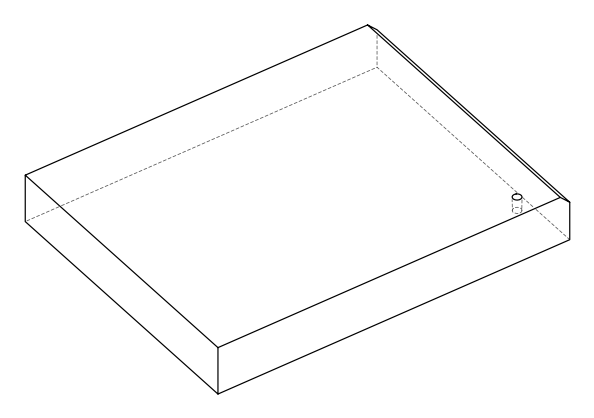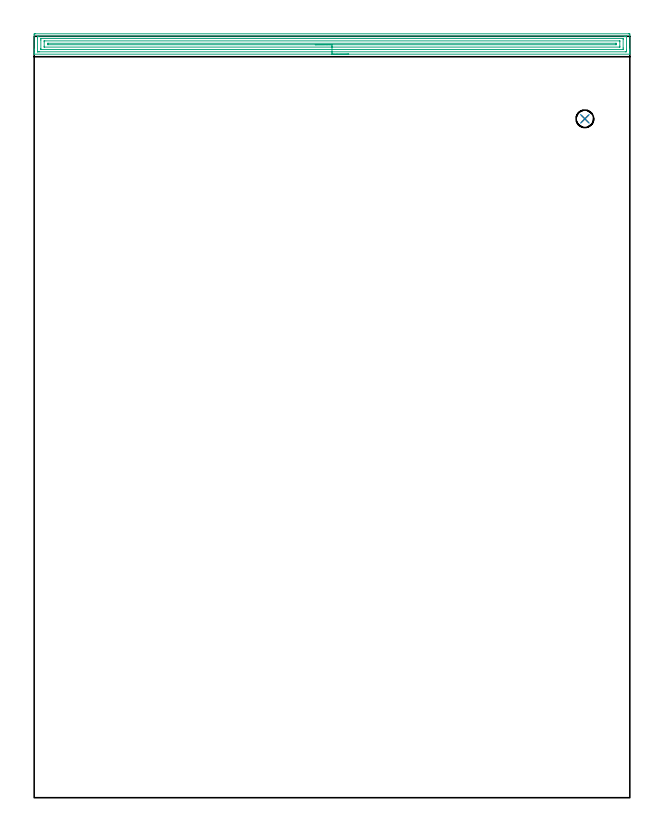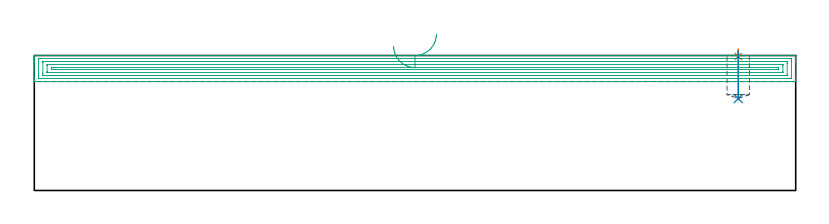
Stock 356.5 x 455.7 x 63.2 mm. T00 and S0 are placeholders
(PLAN: 3 operations, 2 tool changes, 14.6 min)
(1 SPOT_DRILL | STEP1POCKET | NXT0321_9005460120000 | 0.03 min | 1 mm3)
(2 DRILL_BLIND_HOLE_INTO_CENTER | STEP1POCKET | NXT0301_076 | 0.09 min | 1628 mm3)
(3 AREA_MILL | FG_CHAMFER_SURFACE | UGT0205_001 | 14.47 min | 26529 mm3)
(TOOL NXT0321_9005460120000 | NC Spot Drill, 142deg, 12mm, Carbide, Uncoated | D12 PA142 FL30 Z2)
(TOOL NXT0301_076 | Carbide Drill 10.5mm [860.1-1050-032A1-MM 2214] | D10.5 PA140 FL55 Z2)
(TOOL UGT0205_001 | Chamfer Mill 20 x 3 x 45 deg. | D20 FL50 Z2)
(OP 1 SPOT_DRILL)
G17 G21 G94 G90
T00 M6
G54
G17 G0 G90 X329.6 Y406.3 S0 M3
G43 Z73.2 H0
G94 G81 G98 Z62.748 F250. R66.2
G80
M5
M2
(OP 2 DRILL_BLIND_HOLE_INTO_CENTER)
G17 G21 G94 G90
T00 M6
G54
G17 G0 G90 X329.6 Y406.3 S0 M3
G43 Z73.2 H1
G94 G81 G98 Z43. F250. R65.2
G80
M5
M2
(OP 3 AREA_MILL)
G17 G21 G94 G90
T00 M6
G54
G17 G0 G90 X188.25 Y445. S1061 M3
G43 Z73.2 H0
G94 G1 X188.212 Z72.328 F250.
X188.098 Z71.463
X187.909 Z70.612
X187.647 Z69.78
X187.313 Z68.974
X186.91 Z68.2
X186.442 Z67.464
X185.91 Z66.772
X185.321 Z66.129
X184.678 Z65.539
X183.986 Z65.008
X183.25 Z64.54
X182.476 Z64.137
X181.67 Z63.803
X180.838 Z63.541
X179.986 Z63.352
X179.122 Z63.238
X178.25 Z63.2
X0.162
X0.01 Y445.002 Z63.188
X0.002 Y445.142 Z63.05
X0. Y445.288 Z62.911
Y445.636 Z62.563
Y446.274 Z61.921
Y447.47 Z60.727
Y448.029 Z60.165
Y456.524 Z51.673
X0.003 Y456.804 Z51.393
X0.01 Y457.192 Z51.005
X0.209 Y457.196 Z51.002
X0.609 Y457.2 Z51.
X355.891 Y457.199 Z51.001
X356.291 Y457.196 Z51.002
X356.49 Y457.192 Z51.005
X356.495 Y456.804 Z51.393
X356.5 Y456.206 Z51.992
Y448.029 Z60.165
Y447.47 Z60.727
Y447.151 Z61.045
Y446.593 Z61.603
Y446.274 Z61.921
Y445.636 Z62.563
Y445.288 Z62.911
X356.498 Y445.142 Z63.05
X356.49 Y445.002 Z63.188
X356.338 Y445. Z63.2
X178.25
Y446.414 Z61.786
X3.144
X2.394 Y446.415 Z61.785
X2.249 Y446.417 Z61.783
X2.044 Y446.421 Z61.779
X2.009 Y446.429 Z61.771
X2.005 Y446.455 Z61.745
X2.003 Y446.485 Z61.715
X2. Y446.66 Z61.54
Y454.558 Z53.642
X2.003 Y455.049 Z53.151
X2.009 Y455.427 Z52.773
X2.029 Y455.779 Z52.421
X2.394 Y455.784 Z52.416
X2.538 Y455.785 Z52.415
X353.356 Y455.786 Z52.414
X354.106 Y455.785 Z52.415
X354.251 Y455.784 Z52.416
X354.456 Y455.779 Z52.421
X354.491 Y455.771 Z52.429
X354.495 Y455.745 Z52.455
X354.497 Y455.715 Z52.485
X354.5 Y455.54 Z52.66
Y447.642 Z60.558
X354.497 Y447.151 Z61.049
X354.491 Y446.773 Z61.427
X354.471 Y446.421 Z61.779
X354.106 Y446.416 Z61.784
X353.962 Y446.415 Z61.785
X178.25 Y446.414 Z61.786
Y447.828 Z60.372
X4.111 Y447.829 Z60.371
X4.057 Y447.83 Z60.37
X4.022 Y447.833 Z60.367
X4.01 Y447.835 Z60.365
X4.008 Y447.853 Z60.347
X4.003 Y448.029 Z60.171
X4. Y448.205 Z59.995
Y453.47 Z54.73
X4.003 Y454.171 Z54.029
X4.005 Y454.342 Z53.858
X4.011 Y454.365 Z53.835
X4.028 Y454.367 Z53.833
X4.077 Y454.369 Z53.831
X4.179 Y454.371 Z53.829
X352.389
X352.443 Y454.37 Z53.83
X352.478 Y454.367 Z53.833
X352.49 Y454.365 Z53.835
X352.492 Y454.347 Z53.853
X352.497 Y454.171 Z54.029
X352.5 Y453.995 Z54.205
Y448.73 Z59.47
X352.497 Y448.029 Z60.171
X352.495 Y447.858 Z60.342
X352.489 Y447.835 Z60.365
X352.472 Y447.833 Z60.367
X352.423 Y447.831 Z60.369
X352.321 Y447.829 Z60.371
X178.25 Y447.828 Z60.372
Y449.243 Z58.957
X6.132
X6.057 Y449.245 Z58.955
X6.024 Y449.247 Z58.953
X6.01 Y449.249 Z58.951
X6.008 Y449.268 Z58.932
X6.004 Y449.363 Z58.837
X6. Y449.749 Z58.451
Y452.416 Z55.784
X6.003 Y452.838 Z55.362
X6.007 Y452.942 Z55.258
X6.01 Y452.95 Z55.25
X6.02 Y452.952 Z55.248
X6.057 Y452.955 Z55.245
X6.123 Y452.957 Z55.243
X6.307
X350.368
X350.443 Y452.955 Z55.245
X350.476 Y452.953 Z55.247
X350.49 Y452.951 Z55.249
X350.492 Y452.933 Z55.267
X350.496 Y452.837 Z55.363
X350.5 Y452.451 Z55.749
Y449.784 Z58.416
X350.497 Y449.362 Z58.838
X350.492 Y449.258 Z58.942
X350.49 Y449.25 Z58.95
X350.48 Y449.248 Z58.952
X350.443 Y449.245 Z58.955
X350.377 Y449.243 Z58.957
X350.193
X178.25
Y450.657 Z57.543
X8.647
X8.01 Y450.661 Z57.539
X8.005 Y451.288 Z56.912
X8.01 Y451.539 Z56.661
X8.638 Y451.543 Z56.657
X347.853
X348.49 Y451.539 Z56.661
X348.495 Y450.912 Z57.288
X348.49 Y450.661 Z57.539
X347.862 Y450.657 Z57.543
X178.25
X177.378 Z57.581
X176.514 Z57.695
X175.662 Z57.884
X174.83 Z58.146
X174.024 Z58.48
X173.25 Z58.883
X172.514 Z59.352
X171.822 Z59.883
X171.179 Z60.472
X170.59 Z61.115
X170.058 Z61.807
X169.59 Z62.543
X169.187 Z63.317
X168.853 Z64.123
X168.591 Z64.955
X168.402 Z65.807
X168.288 Z66.672
X168.25 Z67.543
G0 Z73.2
M5
M2
